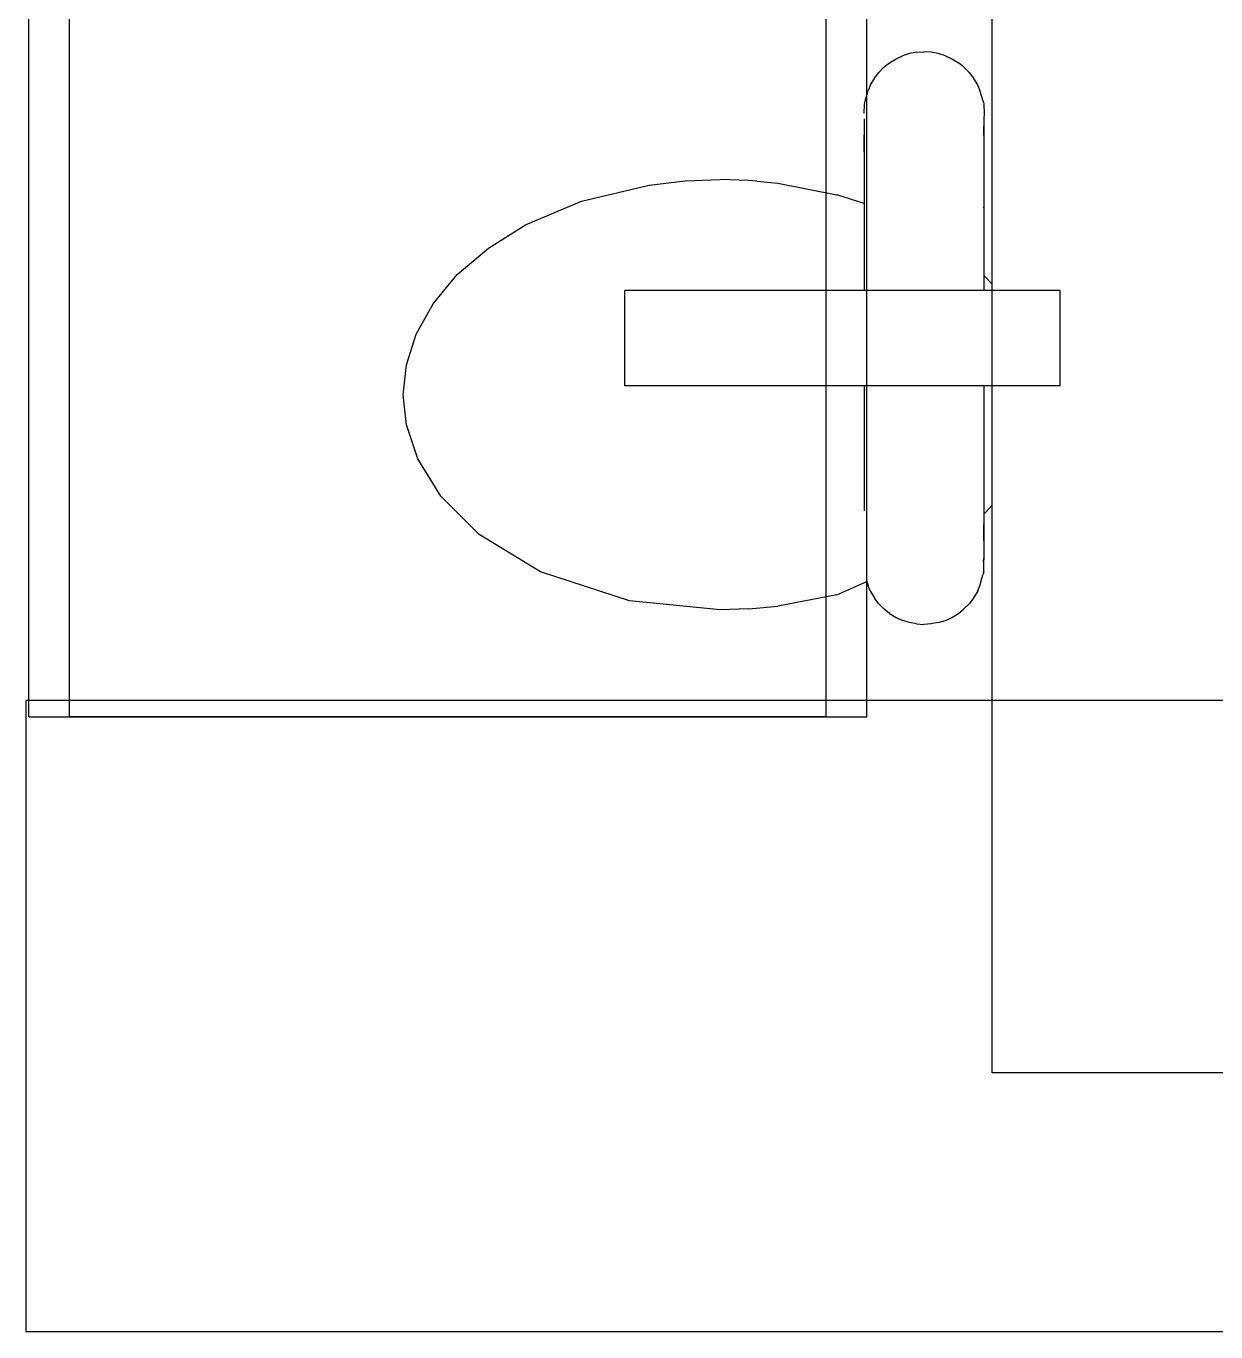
# Model space of a CAD drawing. Header units: millimetres. Extents: x -1175 to 655, y -895 to 720.
# Drawn here: x -1027.7 to -983.97, y 32.48 to 80.47 of the extents above; entities that cross this region are included whole.
import ezdxf

# ---------------------------------------------------------------- set-up
doc = ezdxf.new("R2010")
doc.units = ezdxf.units.MM
doc.layers.add('HIDDEN', color=8, linetype='Continuous')
doc.layers.add('VISIBLE', color=7, linetype='Continuous')

msp = doc.modelspace()

# ---------------------------------------------------------------- linework, layer by layer
at = {"layer": 'HIDDEN'}
for points in [[(-1027.598, 55.08), (-1027.598, 460.4)], [(-1026.098, 55.08), (-1026.098, 460.4)], [(-1026.098, 55.08), (-1026.098, 460.4)], [(-998.298, 55.08), (-998.298, 460.4)], [(-998.298, 55.08), (-998.298, 460.4)], [(-996.798, 55.08), (-996.798, 460.4)], [(-992.198, 42), (-992.198, 96)], [(-996.798, 60.06), (-996.798, 77.94)], [(-989.698, 70.75), (-1005.698, 70.75)], [(-1005.698, 67.25), (-1005.698, 70.75)], [(-992.198, 67.25), (-992.198, 70.75)], [(-989.698, 67.25), (-989.698, 70.75)], [(-989.698, 67.25), (-1005.698, 67.25)], [(-940.698, 55.68), (-1027.698, 55.68)], [(-1027.698, 32.48), (-1027.698, 55.68)], [(-1027.598, 55.08), (-1027.598, 55.68)], [(-996.798, 55.08), (-996.798, 55.68)], [(-940.698, 55.68), (-992.198, 55.68)], [(-1027.598, 55.08), (-996.798, 55.08)], [(-1027.598, 55.08), (-996.798, 55.08)], [(-998.298, 55.08), (-1026.098, 55.08)], [(-998.298, 55.08), (-1026.098, 55.08)], [(-922.198, 42), (-992.198, 42)], [(-940.698, 32.48), (-1027.698, 32.48)]]:
    msp.add_lwpolyline(points, dxfattribs=at)
at = {"layer": 'VISIBLE'}
for points in [[(-1027.598, 55.68), (-1027.598, 427.65)], [(-996.798, 77.94), (-996.798, 427.65)], [(-992.198, 70.75), (-992.198, 96)], [(-995.966, 79.117), (-995.721, 79.268)], [(-995.721, 79.268), (-995.49, 79.373)], [(-995.225, 79.456), (-995.49, 79.373)], [(-994.967, 79.503), (-995.225, 79.456)], [(-994.967, 79.503), (-994.698, 79.52)], [(-994.429, 79.503), (-994.698, 79.52)], [(-994.172, 79.456), (-994.429, 79.503)], [(-993.907, 79.373), (-994.172, 79.456)], [(-993.907, 79.373), (-993.676, 79.268)], [(-993.676, 79.268), (-993.43, 79.117)], [(-996.509, 78.57), (-996.369, 78.75)], [(-996.369, 78.75), (-996.157, 78.967)], [(-996.157, 78.967), (-995.966, 79.117)], [(-993.24, 78.967), (-993.43, 79.117)], [(-993.028, 78.75), (-993.24, 78.967)], [(-993.028, 78.75), (-992.888, 78.57)], [(-996.674, 78.284), (-996.755, 78.1)], [(-996.674, 78.284), (-996.509, 78.57)], [(-992.888, 78.57), (-992.723, 78.284)], [(-992.723, 78.284), (-992.641, 78.1)], [(-996.862, 77.703), (-996.755, 78.1)], [(-992.527, 77.706), (-992.641, 78.1)], [(-996.892, 77.259), (-996.882, 77.585)], [(-996.882, 77.585), (-996.862, 77.703)], [(-992.527, 77.706), (-992.494, 77.592)], [(-992.49, 77.259), (-992.502, 77.054)], [(-992.494, 77.592), (-992.49, 77.259)], [(-996.895, 77.054), (-996.898, 76.779)], [(-996.898, 76.779), (-996.898, 76.417)], [(-992.502, 77.054), (-992.498, 76.779)], [(-992.498, 76.779), (-992.499, 76.527)], [(-992.499, 76.455), (-992.498, 76.779)], [(-996.898, 75.847), (-996.898, 76.455)], [(-996.898, 76.417), (-996.898, 75.847)], [(-992.499, 76.527), (-992.498, 75.847)], [(-996.898, 75.847), (-996.898, 75.346)], [(-992.498, 75.847), (-992.499, 75.346)], [(-996.898, 75.346), (-996.898, 74.517)], [(-992.499, 75.346), (-992.498, 74.517)], [(-1007.28, 74.028), (-1004.8, 74.622)], [(-1004.8, 74.622), (-1003.476, 74.775)], [(-1003.476, 74.775), (-1002.186, 74.824)], [(-1001.146, 74.792), (-1002.186, 74.824)], [(-1000.844, 74.771), (-1001.146, 74.792)], [(-1000.844, 74.771), (-1000.067, 74.692)], [(-1000.067, 74.692), (-997.899, 74.269)], [(-996.898, 74.517), (-996.898, 73.783)], [(-992.498, 74.517), (-992.499, 73.808)], [(-1009.341, 73.157), (-1007.28, 74.028)], [(-996.898, 73.946), (-997.899, 74.269)], [(-996.898, 73.783), (-996.898, 72.866)], [(-992.499, 73.808), (-992.498, 72.866)], [(-992.499, 73.783), (-992.499, 73.808)], [(-1010.704, 72.311), (-1009.341, 73.157)], [(-996.898, 72.866), (-996.898, 71.989)], [(-992.498, 72.866), (-992.498, 71.998)], [(-1011.85, 71.333), (-1010.704, 72.311)], [(-996.898, 71.989), (-996.898, 70.991)], [(-992.498, 71.998), (-992.498, 70.991)], [(-1012.742, 70.262), (-1011.85, 71.333)], [(-992.498, 71.304), (-992.437, 71.245)], [(-992.437, 71.245), (-992.198, 70.978)], [(-989.698, 70.75), (-1005.698, 70.75)], [(-1005.698, 67.25), (-1005.698, 70.75)], [(-996.898, 70.991), (-996.898, 70.75)], [(-992.498, 70.991), (-992.498, 70.75)], [(-989.698, 67.25), (-989.698, 70.75)], [(-1013.365, 69.141), (-1012.742, 70.262)], [(-1013.722, 68.014), (-1013.365, 69.141)], [(-1013.834, 66.917), (-1013.722, 68.014)], [(-989.698, 67.25), (-1005.698, 67.25)], [(-996.898, 67.25), (-996.898, 67.009)], [(-992.498, 67.25), (-992.498, 67.009)], [(-992.198, 42), (-992.198, 67.25)], [(-1013.721, 65.819), (-1013.834, 66.917)], [(-996.898, 67.009), (-996.898, 66.011)], [(-992.498, 67.009), (-992.498, 66.011)], [(-1013.306, 64.566), (-1013.721, 65.819)], [(-996.898, 66.011), (-996.898, 65.134)], [(-992.498, 66.011), (-992.498, 65.134)], [(-996.898, 65.134), (-996.898, 64.192)], [(-992.498, 65.134), (-992.499, 64.192)], [(-1012.458, 63.193), (-1013.306, 64.566)], [(-996.898, 64.192), (-996.898, 63.483)], [(-992.499, 64.192), (-992.498, 63.483)], [(-996.898, 63.483), (-996.898, 62.71)], [(-992.498, 63.483), (-992.499, 62.71)], [(-1011.044, 61.787), (-1012.458, 63.193)], [(-992.198, 62.862), (-992.437, 62.595)], [(-996.898, 62.71), (-996.898, 62.655)], [(-992.499, 62.71), (-992.498, 62.153)], [(-992.437, 62.595), (-992.499, 62.536)], [(-992.499, 61.545), (-992.498, 62.153)], [(-992.498, 62.153), (-992.499, 61.583)], [(-1008.793, 60.41), (-1011.044, 61.787)], [(-992.499, 61.583), (-992.498, 61.221)], [(-992.502, 60.946), (-992.507, 60.741)], [(-992.498, 61.221), (-992.502, 60.946)], [(-992.505, 60.787), (-992.503, 60.917)], [(-992.497, 60.409), (-992.503, 60.741)], [(-1005.519, 59.346), (-1008.793, 60.41)], [(-997.899, 59.571), (-996.799, 60.061)], [(-996.811, 60.107), (-996.755, 59.9)], [(-996.798, 55.68), (-996.798, 60.06)], [(-992.641, 59.9), (-992.535, 60.297)], [(-992.497, 60.409), (-992.535, 60.297)], [(-997.899, 59.571), (-1000.067, 59.148)], [(-996.674, 59.716), (-996.755, 59.9)], [(-996.674, 59.716), (-996.509, 59.43)], [(-992.723, 59.716), (-992.888, 59.43)], [(-992.723, 59.716), (-992.641, 59.9)], [(-1002.186, 59.016), (-1005.519, 59.346)], [(-1001.14, 59.048), (-1002.186, 59.016)], [(-1001.14, 59.048), (-1000.067, 59.148)], [(-996.369, 59.25), (-996.509, 59.43)], [(-996.369, 59.25), (-996.157, 59.033)], [(-995.966, 58.883), (-996.157, 59.033)], [(-993.43, 58.883), (-993.24, 59.033)], [(-993.24, 59.033), (-993.028, 59.25)], [(-992.888, 59.43), (-993.028, 59.25)], [(-995.966, 58.883), (-995.721, 58.732)], [(-995.721, 58.732), (-995.49, 58.627)], [(-995.225, 58.544), (-995.49, 58.627)], [(-994.967, 58.497), (-995.225, 58.544)], [(-994.172, 58.544), (-994.429, 58.497)], [(-994.172, 58.544), (-993.907, 58.627)], [(-993.907, 58.627), (-993.676, 58.732)], [(-993.676, 58.732), (-993.43, 58.883)], [(-994.967, 58.497), (-994.698, 58.48)], [(-994.429, 58.497), (-994.698, 58.48)], [(-992.198, 55.68), (-1027.698, 55.68)], [(-1027.698, 32.48), (-1027.698, 55.68)], [(-973.166, 42), (-992.198, 42)], [(-967.469, 32.48), (-1027.698, 32.48)]]:
    msp.add_lwpolyline(points, dxfattribs=at)

doc.saveas('drawing.dxf')
